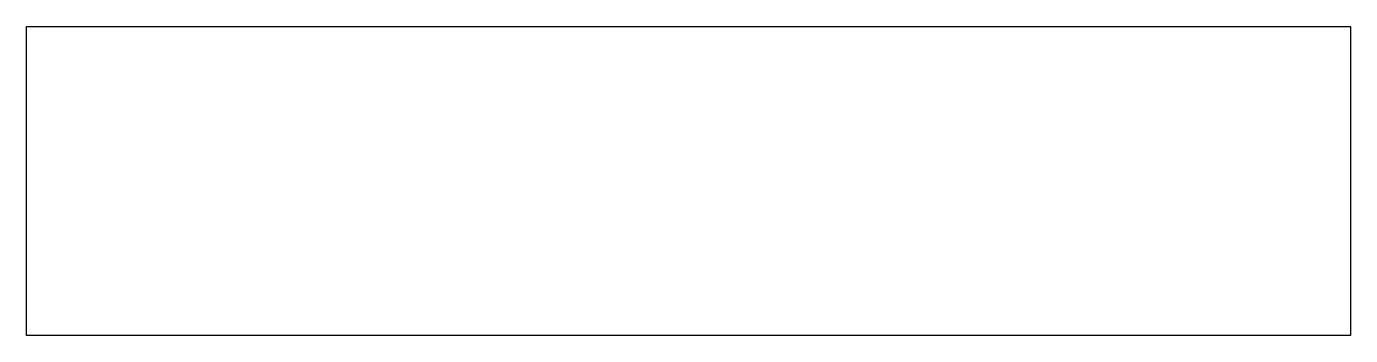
# Model space of a CAD drawing. Header units: millimetres. Extents: x 70.18 to 80.12, y -0.25 to 2.07.
import ezdxf

# ---------------------------------------------------------------- set-up
doc = ezdxf.new("R2010")
doc.units = ezdxf.units.MM
doc.layers.get('0').update_dxf_attribs({"linetype": 'CONTINUOUS'})

msp = doc.modelspace()

# ---------------------------------------------------------------- linework, layer by layer
msp.add_lwpolyline([(80.1214, 2.0687), (80.1214, -0.2515), (70.1831, -0.2515), (70.1831, 2.0687)], close=True)

doc.saveas('drawing.dxf')
